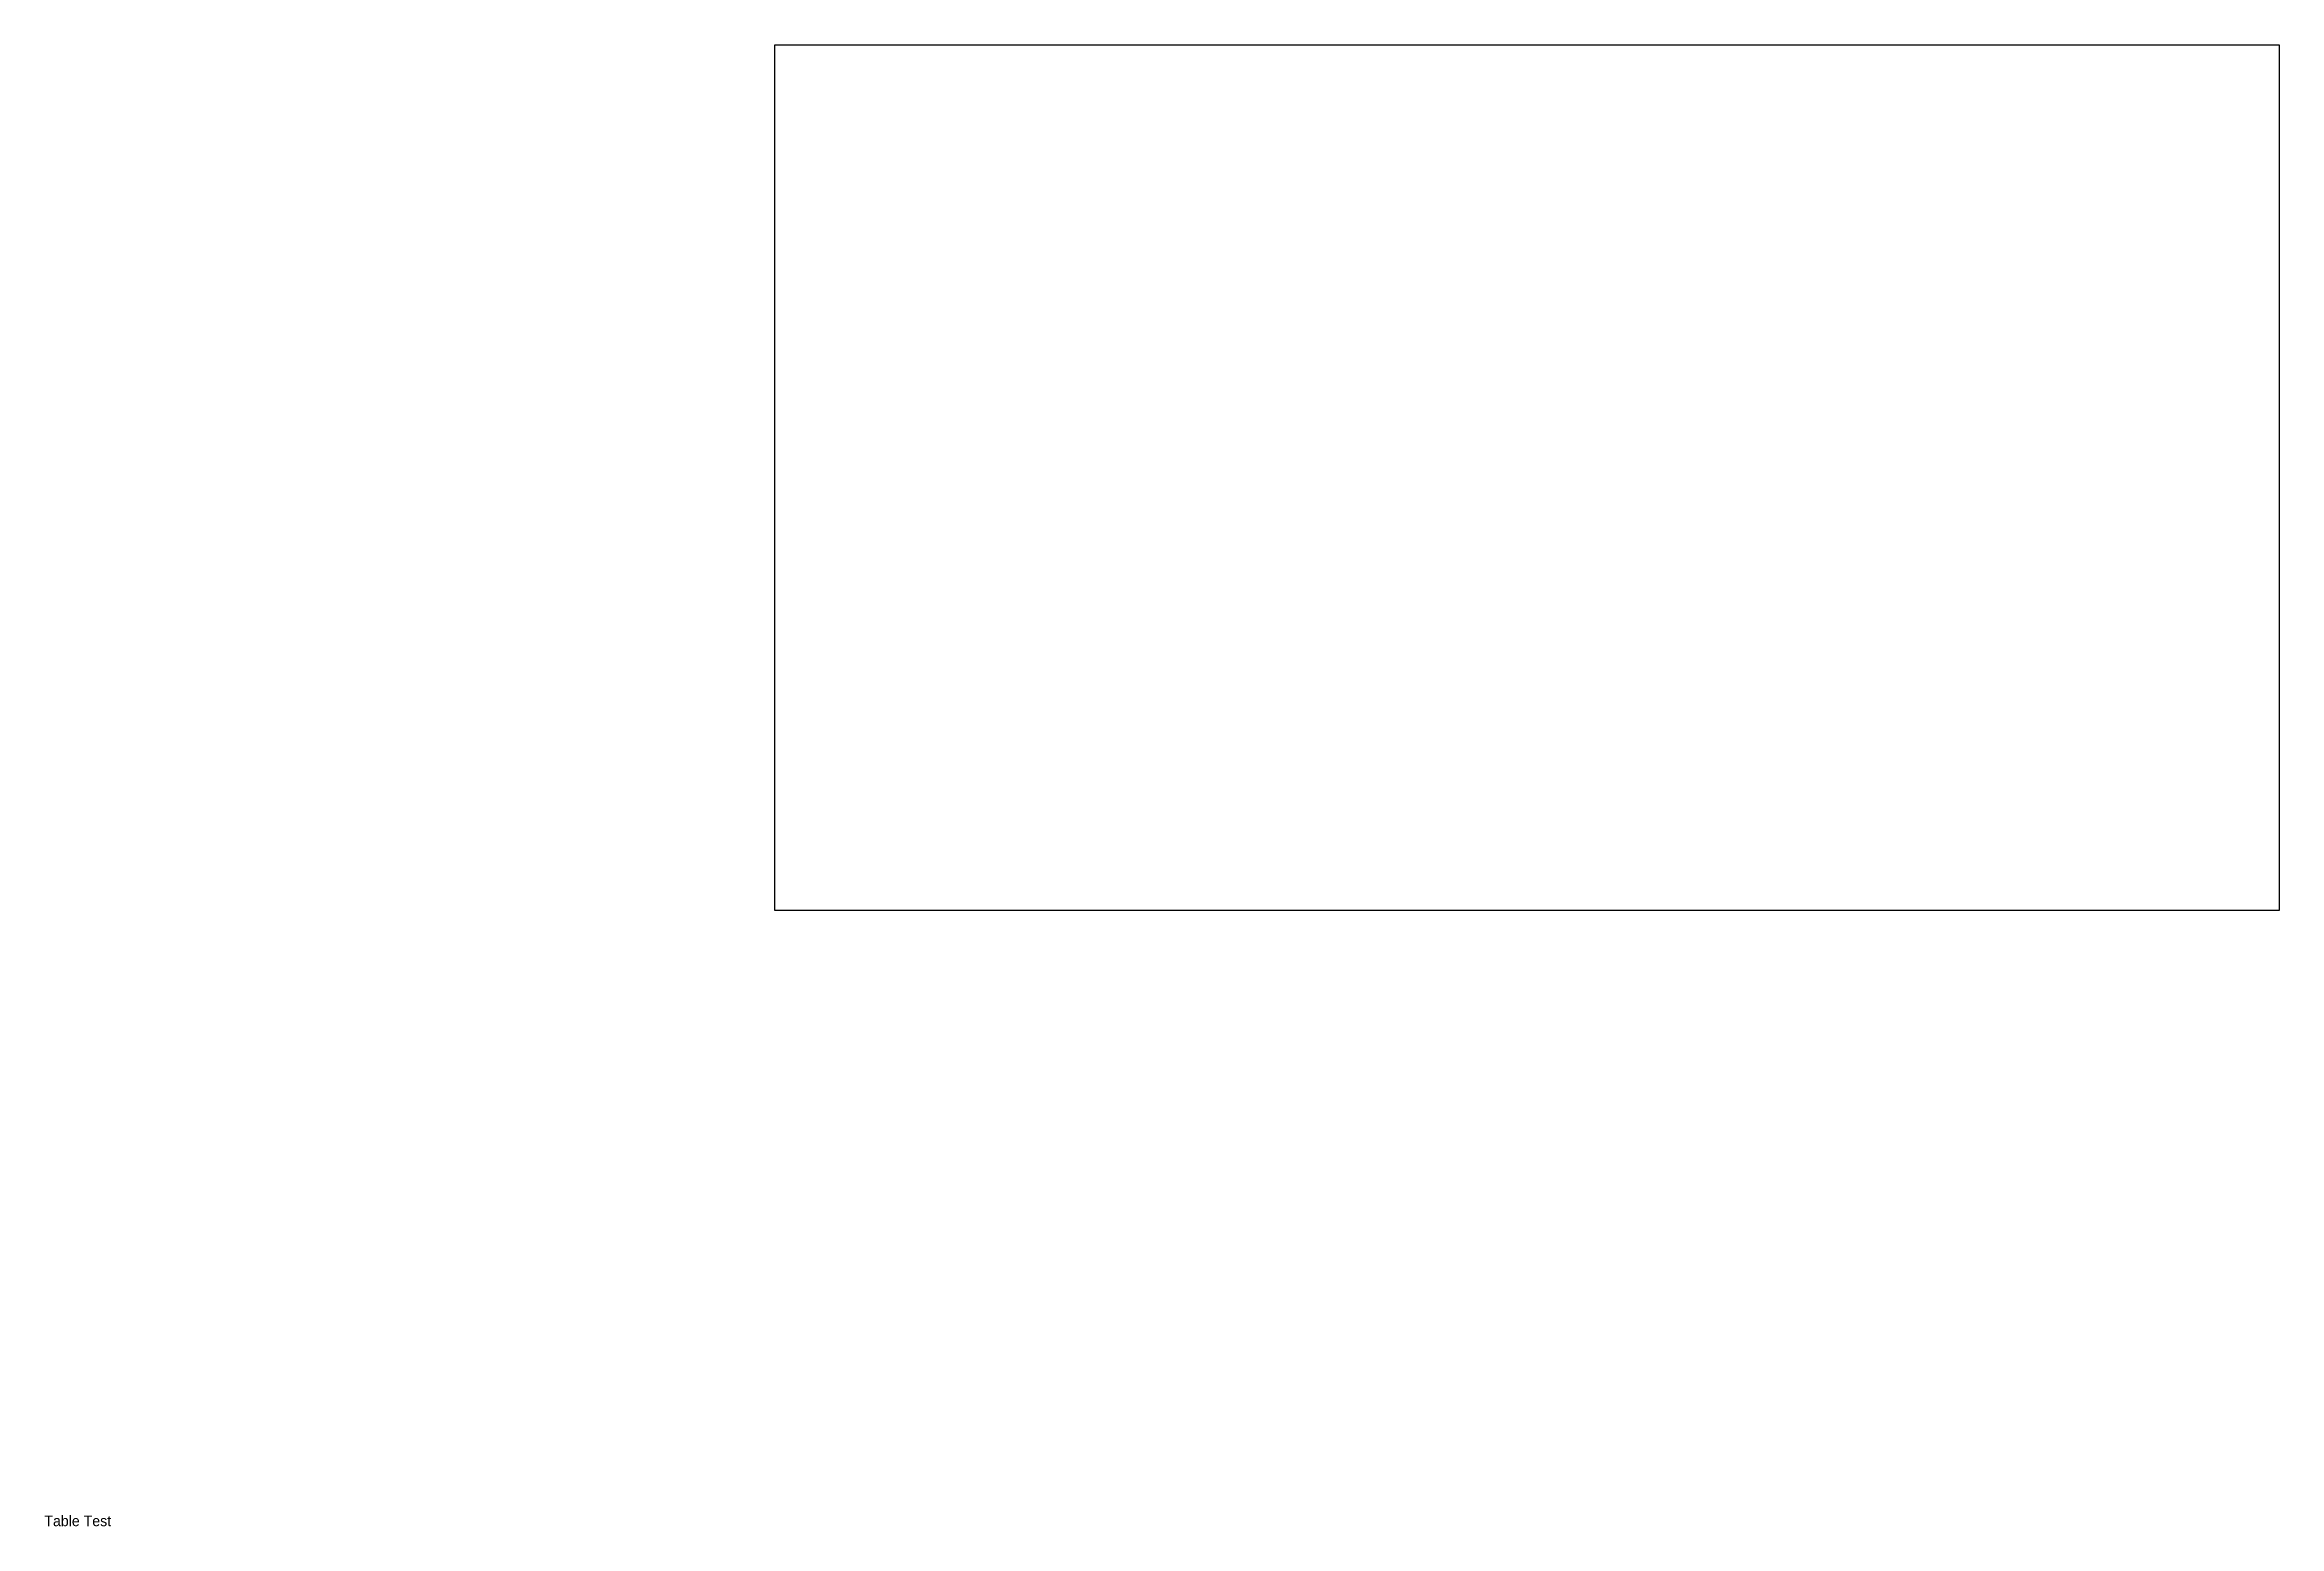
# Model space of a CAD drawing. Header units: metres. Extents: x -8 to 521, y 0 to 351.
import ezdxf
from ezdxf.enums import TextEntityAlignment as Align

# ---------------------------------------------------------------- set-up
doc = ezdxf.new("R2010")
doc.units = ezdxf.units.M
doc.layers.add('TEXTLAYER', color=2, linetype='Continuous')

msp = doc.modelspace()

# ---------------------------------------------------------------- linework, layer by layer
at = {"color": 7}
for p, q in [((165, 146), (165, 351)), ((165, 351), (521, 351)), ((521, 351), (521, 146)), ((521, 146), (165, 146))]:
    msp.add_line(p, q, dxfattribs=at)

# ---------------------------------------------------------------- texts
at = {"layer": 'TEXTLAYER'}
msp.add_text('Table Test', height=2.5, dxfattribs=at).set_placement((0, 0.2), align=Align.CENTER)

doc.saveas('drawing.dxf')
